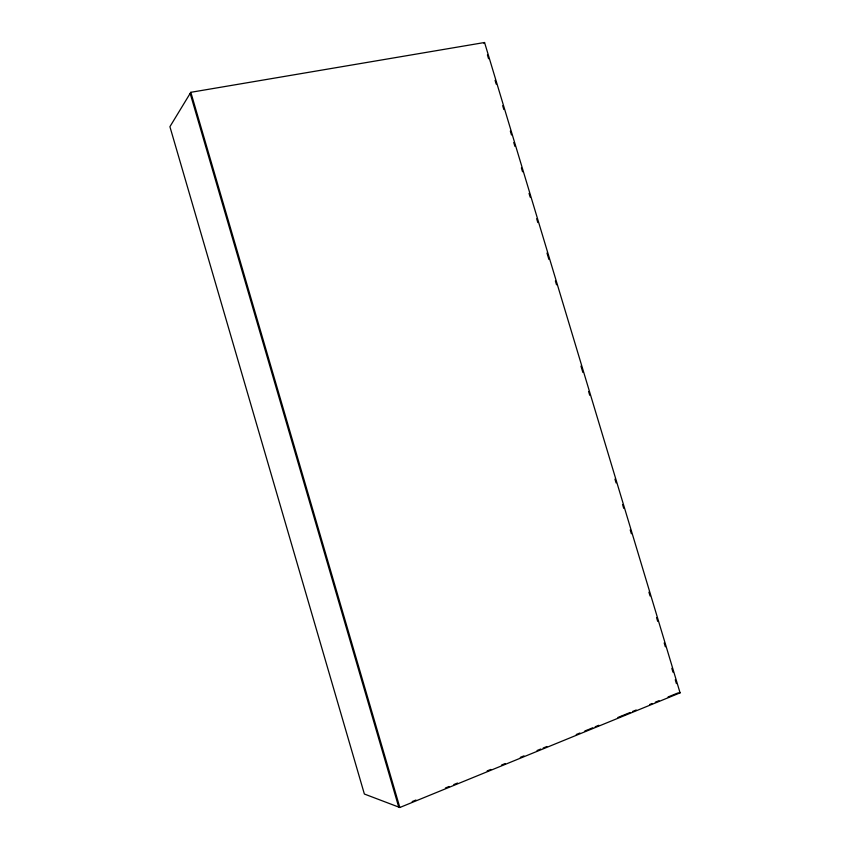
<?xml version="1.0" encoding="UTF-8"?>
<svg xmlns="http://www.w3.org/2000/svg" width="850" height="850" viewBox="0 0 850 850"><rect width="100%" height="100%" fill="white"/><g stroke="black" fill="none" stroke-linecap="round" stroke-linejoin="round"><path stroke-width="1.27" d="M483.99 43.477L484.564 42.5L190.825 92.31L169.915 126.692L364.374 794.028L399.829 807.5L680.085 692.856L484.564 42.5M412.197 801.571L415.947 800.041M445.411 788.003L449.087 786.494M453.815 784.561L457.491 783.062M487.146 770.939L490.832 769.431M501.564 765.043L505.24 763.544M520.296 757.382L523.972 755.884M537.062 750.529L540.738 749.031M543.192 748.032L546.858 746.523M576.247 734.517L579.912 733.019M584.811 731.011L588.487 729.513M589.039 729.289L592.716 727.781M595.181 726.771L598.857 725.273M617.865 717.496L621.541 715.997M622.179 715.732L625.866 714.234M626.439 714L630.116 712.491M632.559 711.492L636.236 709.994M649.697 704.491L652.152 703.492M655.329 702.185L659.016 700.676M668.068 696.979L673.742 694.662M674.188 694.482L677.854 692.973M679.086 692.474L680.085 692.856M487.422 54.91L488.569 58.714M495.061 80.304L496.198 84.118M502.69 105.708L503.837 109.522M510.329 131.113L511.477 134.916M513.761 142.534L514.909 146.349M521.401 167.939L522.548 171.753M529.04 193.343L530.177 197.157M536.669 218.748L537.816 222.551M546.986 253.034L548.888 259.388M555.379 280.978L556.527 284.782M580.964 366.074L582.866 372.417M588.593 391.467L589.741 395.282M614.943 479.103L616.091 482.917M622.572 504.507L623.719 508.321M630.211 529.911L631.359 533.715M648.922 592.142L650.069 595.956M656.551 617.546L657.698 621.35M664.19 642.94L665.338 646.754M671.829 668.344L672.977 672.159M675.261 679.777L676.409 683.591M190.825 92.31L399.829 807.5M190.166 93.383L398.724 807.075"/></g></svg>
